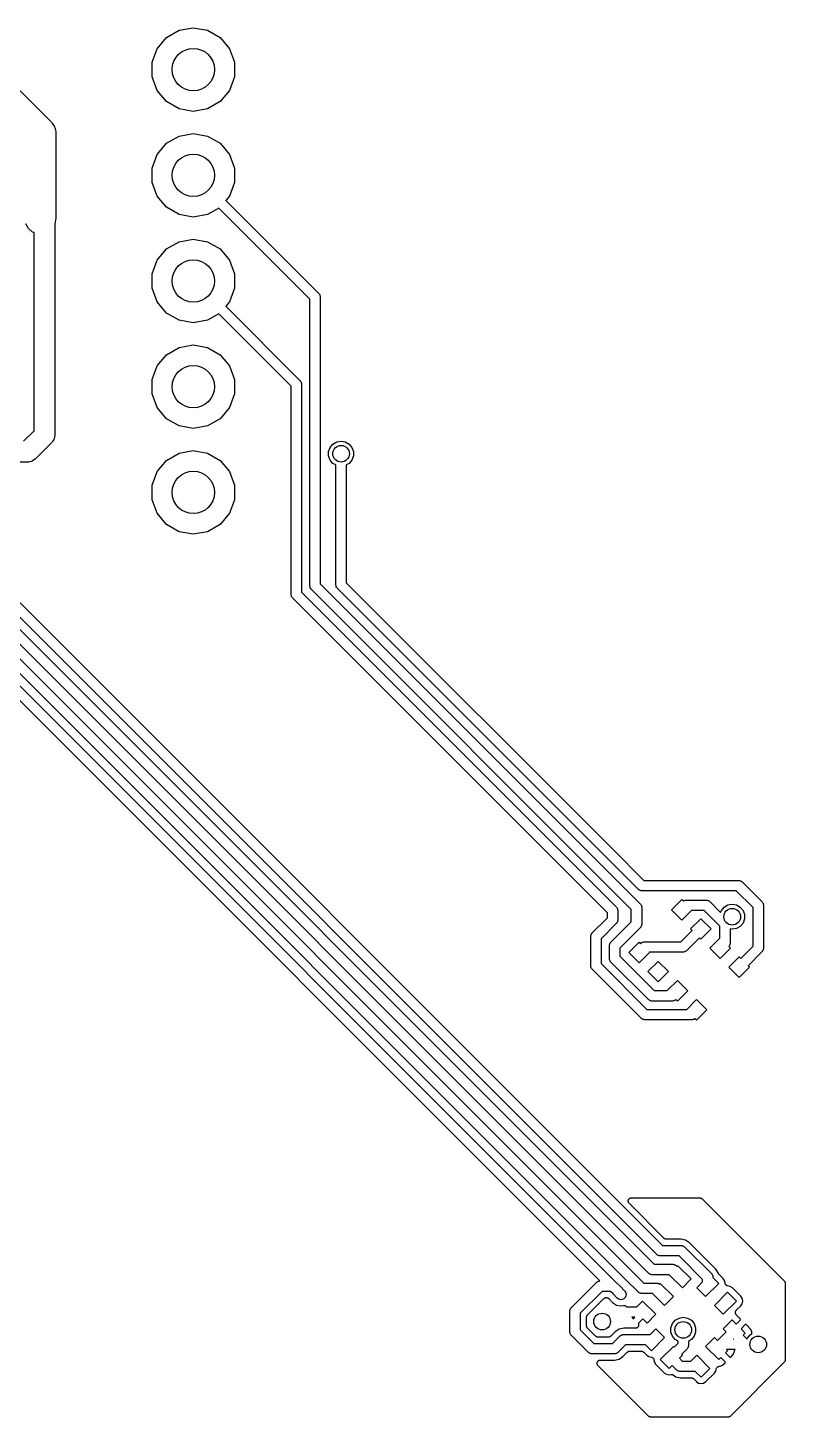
# Model space of a CAD drawing. Extents: x 132.7 to 187.3, y -127.3 to -72.7.
# Drawn here: x 169.1 to 187.3, y -127.3 to -93.92 of the extents above; entities that cross this region are included whole.
import ezdxf

# ---------------------------------------------------------------- set-up
doc = ezdxf.new("R2010")
doc.units = 0
doc.header["$MEASUREMENT"] = 0
doc.layers.add('BLACK', color=7, linetype='CONTINUOUS')

msp = doc.modelspace()

# ---------------------------------------------------------------- linework, layer by layer
at = {"layer": 'Black'}
for p, q in [((172.43, -94.151), (172.732, -93.9767)), ((172.732, -93.9767), (173.075, -93.9162)), ((173.075, -93.9162), (173.418, -93.9767)), ((173.418, -93.9767), (173.72, -94.151)), ((172.086, -94.7457), (172.206, -94.4181)), ((172.206, -94.4181), (172.43, -94.151)), ((173.72, -94.151), (173.944, -94.4181)), ((173.944, -94.4181), (174.064, -94.7457)), ((168.015, -94.5348), (169.665, -96.1848)), ((172.086, -95.0943), (172.086, -94.7457)), ((174.064, -94.7457), (174.064, -95.0943)), ((172.206, -95.4219), (172.086, -95.0943)), ((174.064, -95.0943), (173.944, -95.4219)), ((172.43, -95.689), (172.206, -95.4219)), ((173.944, -95.4219), (173.72, -95.689)), ((172.732, -95.8633), (172.43, -95.689)), ((173.72, -95.689), (173.418, -95.8633)), ((173.075, -95.9238), (172.732, -95.8633)), ((173.418, -95.8633), (173.075, -95.9238)), ((169.665, -96.1848), (169.675, -96.1983)), ((169.675, -96.1983), (169.687, -96.209)), ((169.687, -96.209), (169.712, -96.2514)), ((169.712, -96.2514), (169.74, -96.2915)), ((169.74, -96.2915), (169.744, -96.3075)), ((169.744, -96.3075), (169.752, -96.3217)), ((169.752, -96.3217), (169.761, -96.37)), ((169.761, -96.37), (169.774, -96.4173)), ((169.774, -96.4173), (169.772, -96.4338)), ((169.772, -96.4338), (169.775, -96.45)), ((169.775, -96.45), (169.775, -98.5)), ((172.732, -96.5167), (173.075, -96.4562)), ((173.075, -96.4562), (173.418, -96.5167)), ((172.206, -96.9581), (172.43, -96.691)), ((172.43, -96.691), (172.732, -96.5167)), ((173.418, -96.5167), (173.72, -96.691)), ((173.72, -96.691), (173.944, -96.9581)), ((172.086, -97.2857), (172.206, -96.9581)), ((173.944, -96.9581), (174.064, -97.2857)), ((172.086, -97.6343), (172.086, -97.2857)), ((174.064, -97.2857), (174.064, -97.6343)), ((172.206, -97.9619), (172.086, -97.6343)), ((174.064, -97.6343), (173.944, -97.9619)), ((172.43, -98.229), (172.206, -97.9619)), ((173.944, -97.9619), (173.857, -98.0656)), ((173.857, -98.0656), (176.088, -100.297)), ((172.732, -98.4033), (172.43, -98.229)), ((173.075, -98.4638), (172.732, -98.4033)), ((173.418, -98.4033), (173.075, -98.4638)), ((173.687, -98.2484), (173.418, -98.4033)), ((175.875, -100.437), (173.687, -98.2484)), ((169.113, -98.741), (169.048, -98.6283)), ((169.213, -98.8248), (169.113, -98.741)), ((169.752, -98.6283), (169.75, -98.6324)), ((169.75, -98.6324), (169.75, -103.7)), ((169.775, -98.5), (169.752, -98.6283)), ((169.25, -98.8384), (169.213, -98.8248)), ((169.25, -103.596), (169.25, -98.8384)), ((172.43, -99.231), (172.732, -99.0567)), ((172.732, -99.0567), (173.075, -98.9962)), ((173.075, -98.9962), (173.418, -99.0567)), ((173.418, -99.0567), (173.72, -99.231)), ((172.206, -99.4981), (172.43, -99.231)), ((173.72, -99.231), (173.944, -99.4981)), ((172.086, -99.8257), (172.206, -99.4981)), ((173.944, -99.4981), (174.064, -99.8257)), ((172.086, -100.174), (172.086, -99.8257)), ((174.064, -99.8257), (174.064, -100.174)), ((172.206, -100.502), (172.086, -100.174)), ((174.064, -100.174), (173.944, -100.502)), ((175.875, -104.075), (175.875, -100.437)), ((176.088, -100.297), (176.092, -100.301)), ((176.092, -100.301), (176.096, -100.305)), ((176.096, -100.305), (176.104, -100.319)), ((176.104, -100.319), (176.113, -100.332)), ((176.113, -100.332), (176.115, -100.337)), ((176.115, -100.337), (176.117, -100.342)), ((176.117, -100.342), (176.12, -100.358)), ((176.12, -100.358), (176.125, -100.374)), ((176.125, -100.374), (176.124, -100.38)), ((176.124, -100.38), (176.125, -100.385)), ((176.125, -100.385), (176.125, -104.075)), ((172.43, -100.769), (172.206, -100.502)), ((172.732, -100.943), (172.43, -100.769)), ((173.687, -100.788), (173.418, -100.943)), ((175.425, -102.527), (173.687, -100.788)), ((173.944, -100.502), (173.857, -100.606)), ((173.857, -100.606), (175.638, -102.387)), ((173.075, -101.004), (172.732, -100.943)), ((173.418, -100.943), (173.075, -101.004)), ((172.206, -102.038), (172.43, -101.771)), ((172.43, -101.771), (172.732, -101.597)), ((172.732, -101.597), (173.075, -101.536)), ((173.075, -101.536), (173.418, -101.597)), ((173.418, -101.597), (173.72, -101.771)), ((173.72, -101.771), (173.944, -102.038)), ((172.086, -102.366), (172.206, -102.038)), ((173.944, -102.038), (174.064, -102.366)), ((172.086, -102.714), (172.086, -102.366)), ((174.064, -102.366), (174.064, -102.714)), ((175.638, -102.387), (175.642, -102.391)), ((175.642, -102.391), (175.646, -102.395)), ((175.646, -102.395), (175.654, -102.409)), ((175.654, -102.409), (175.663, -102.422)), ((175.663, -102.422), (175.665, -102.427)), ((175.665, -102.427), (175.667, -102.432)), ((175.667, -102.432), (175.67, -102.448)), ((175.67, -102.448), (175.675, -102.464)), ((175.675, -102.464), (175.674, -102.47)), ((175.674, -102.47), (175.675, -102.475)), ((175.675, -102.475), (175.675, -103.55)), ((172.206, -103.042), (172.086, -102.714)), ((174.064, -102.714), (173.944, -103.042)), ((175.425, -103.55), (175.425, -102.527)), ((172.43, -103.309), (172.206, -103.042)), ((173.944, -103.042), (173.72, -103.309)), ((172.732, -103.483), (172.43, -103.309)), ((173.075, -103.544), (172.732, -103.483)), ((173.418, -103.483), (173.075, -103.544)), ((173.72, -103.309), (173.418, -103.483)), ((168.996, -103.85), (169.25, -103.596)), ((169.727, -103.806), (169.708, -103.832)), ((169.729, -103.795), (169.727, -103.806)), ((169.735, -103.786), (169.729, -103.795)), ((169.741, -103.753), (169.735, -103.786)), ((169.749, -103.722), (169.741, -103.753)), ((169.75, -103.7), (169.748, -103.711)), ((169.748, -103.711), (169.749, -103.722)), ((175.425, -107.525), (175.425, -103.55)), ((175.675, -103.55), (175.675, -107.473)), ((169.677, -103.877), (169.277, -104.277)), ((169.683, -103.868), (169.677, -103.877)), ((169.692, -103.861), (169.683, -103.868)), ((169.708, -103.832), (169.692, -103.861)), ((172.43, -104.311), (172.732, -104.137)), ((172.732, -104.137), (173.075, -104.076)), ((173.075, -104.076), (173.418, -104.137)), ((173.418, -104.137), (173.72, -104.311)), ((175.875, -107.325), (175.875, -104.075)), ((176.125, -104.075), (176.125, -107.273)), ((176.328, -104.098), (176.364, -103.999)), ((176.328, -104.202), (176.328, -104.098)), ((176.364, -103.999), (176.431, -103.919)), ((176.431, -103.919), (176.522, -103.867)), ((176.522, -103.867), (176.625, -103.849)), ((176.625, -103.849), (176.728, -103.867)), ((176.728, -103.867), (176.819, -103.919)), ((176.819, -103.919), (176.886, -103.999)), ((176.886, -103.999), (176.922, -104.098)), ((176.922, -104.098), (176.922, -104.202)), ((169.1, -104.35), (168.4, -104.35)), ((169.111, -104.348), (169.1, -104.35)), ((169.122, -104.349), (169.111, -104.348)), ((169.153, -104.341), (169.122, -104.349)), ((169.186, -104.335), (169.153, -104.341)), ((169.195, -104.329), (169.186, -104.335)), ((169.206, -104.327), (169.195, -104.329)), ((169.232, -104.308), (169.206, -104.327)), ((169.261, -104.292), (169.232, -104.308)), ((169.268, -104.283), (169.261, -104.292)), ((169.277, -104.277), (169.268, -104.283)), ((172.206, -104.578), (172.43, -104.311)), ((173.72, -104.311), (173.944, -104.578)), ((176.364, -104.301), (176.328, -104.202)), ((176.431, -104.381), (176.364, -104.301)), ((176.5, -104.42), (176.431, -104.381)), ((176.5, -107.3), (176.5, -104.42)), ((176.819, -104.381), (176.75, -104.42)), ((176.75, -104.42), (176.75, -107.248)), ((176.886, -104.301), (176.819, -104.381)), ((176.922, -104.202), (176.886, -104.301)), ((172.086, -104.906), (172.206, -104.578)), ((173.944, -104.578), (174.064, -104.906)), ((172.086, -105.254), (172.086, -104.906)), ((174.064, -104.906), (174.064, -105.254)), ((172.206, -105.582), (172.086, -105.254)), ((174.064, -105.254), (173.944, -105.582)), ((172.43, -105.849), (172.206, -105.582)), ((173.944, -105.582), (173.72, -105.849)), ((172.732, -106.023), (172.43, -105.849)), ((173.075, -106.084), (172.732, -106.023)), ((173.418, -106.023), (173.075, -106.084)), ((173.72, -105.849), (173.418, -106.023)), ((184.212, -123.388), (167.212, -106.388)), ((167.388, -106.212), (184.352, -123.175)), ((183.812, -123.638), (166.912, -106.738)), ((167.088, -106.562), (183.988, -123.462)), ((183.462, -123.988), (166.548, -107.075)), ((166.688, -106.862), (183.638, -123.812)), ((166.488, -107.312), (183.238, -124.062)), ((175.675, -107.473), (182.613, -114.412)), ((175.876, -107.33), (175.875, -107.325)), ((175.875, -107.336), (175.876, -107.33)), ((175.88, -107.352), (175.875, -107.336)), ((175.883, -107.368), (175.88, -107.352)), ((175.885, -107.373), (175.883, -107.368)), ((175.887, -107.378), (175.885, -107.373)), ((175.896, -107.391), (175.887, -107.378)), ((175.904, -107.405), (175.896, -107.391)), ((175.908, -107.409), (175.904, -107.405)), ((175.912, -107.413), (175.908, -107.409)), ((183.6, -115.102), (175.912, -107.413)), ((176.125, -107.273), (183.813, -114.962)), ((176.501, -107.305), (176.5, -107.3)), ((176.5, -107.311), (176.501, -107.305)), ((176.505, -107.327), (176.5, -107.311)), ((176.508, -107.343), (176.505, -107.327)), ((176.51, -107.348), (176.508, -107.343)), ((176.512, -107.353), (176.51, -107.348)), ((176.521, -107.366), (176.512, -107.353)), ((176.529, -107.38), (176.521, -107.366)), ((176.533, -107.384), (176.529, -107.38)), ((176.537, -107.388), (176.533, -107.384)), ((182.962, -113.813), (176.537, -107.388)), ((176.75, -107.248), (183.138, -113.637)), ((182.848, -124.025), (166.348, -107.525)), ((175.426, -107.53), (175.425, -107.525)), ((175.425, -107.536), (175.426, -107.53)), ((175.43, -107.552), (175.425, -107.536)), ((175.433, -107.568), (175.43, -107.552)), ((175.435, -107.573), (175.433, -107.568)), ((175.437, -107.578), (175.435, -107.573)), ((175.446, -107.591), (175.437, -107.578)), ((175.454, -107.605), (175.446, -107.591)), ((175.458, -107.609), (175.454, -107.605)), ((175.462, -107.613), (175.458, -107.609)), ((182.437, -114.588), (175.462, -107.613)), ((183.762, -114.613), (182.962, -113.813)), ((183.138, -113.637), (183.902, -114.4)), ((182.613, -114.412), (182.613, -114.412)), ((182.613, -114.412), (182.638, -114.437)), ((182.638, -114.437), (182.638, -114.437)), ((182.638, -114.437), (183.238, -115.037)), ((183.902, -114.4), (186.175, -114.4)), ((186.175, -114.4), (186.18, -114.401)), ((186.18, -114.401), (186.186, -114.4)), ((186.186, -114.4), (186.202, -114.405)), ((186.202, -114.405), (186.218, -114.408)), ((186.218, -114.408), (186.223, -114.41)), ((186.223, -114.41), (186.228, -114.412)), ((186.228, -114.412), (186.241, -114.421)), ((186.241, -114.421), (186.255, -114.429)), ((186.255, -114.429), (186.259, -114.433)), ((186.259, -114.433), (186.263, -114.437)), ((186.263, -114.437), (186.738, -114.912)), ((182.462, -114.613), (182.437, -114.588)), ((182.437, -114.588), (182.437, -114.588)), ((183.025, -115.177), (182.462, -114.613)), ((182.462, -114.613), (182.462, -114.613)), ((183.766, -114.617), (183.762, -114.613)), ((183.77, -114.621), (183.766, -114.617)), ((183.784, -114.629), (183.77, -114.621)), ((183.797, -114.638), (183.784, -114.629)), ((183.802, -114.64), (183.797, -114.638)), ((183.807, -114.642), (183.802, -114.64)), ((183.823, -114.645), (183.807, -114.642)), ((183.839, -114.65), (183.823, -114.645)), ((183.845, -114.649), (183.839, -114.65)), ((183.85, -114.65), (183.845, -114.649)), ((186.123, -114.65), (183.85, -114.65)), ((186.525, -115.052), (186.123, -114.65)), ((183.238, -115.037), (183.242, -115.041)), ((183.242, -115.041), (183.246, -115.045)), ((183.246, -115.045), (183.254, -115.059)), ((183.254, -115.059), (183.263, -115.072)), ((183.263, -115.072), (183.265, -115.077)), ((183.265, -115.077), (183.267, -115.082)), ((183.267, -115.082), (183.27, -115.098)), ((183.27, -115.098), (183.275, -115.114)), ((183.275, -115.114), (183.274, -115.12)), ((183.274, -115.12), (183.275, -115.125)), ((183.275, -115.125), (183.275, -115.35)), ((183.6, -115.398), (183.6, -115.102)), ((183.813, -114.962), (183.817, -114.966)), ((183.817, -114.966), (183.821, -114.97)), ((183.821, -114.97), (183.829, -114.984)), ((183.829, -114.984), (183.838, -114.997)), ((183.838, -114.997), (183.84, -115.002)), ((183.84, -115.002), (183.842, -115.007)), ((183.842, -115.007), (183.845, -115.023)), ((183.845, -115.023), (183.85, -115.039)), ((183.85, -115.039), (183.849, -115.045)), ((183.849, -115.045), (183.85, -115.05)), ((183.85, -115.05), (183.85, -115.45)), ((184.567, -115.109), (184.814, -114.861)), ((184.814, -115.356), (184.567, -115.109)), ((184.814, -114.861), (184.852, -114.899)), ((185.046, -115.125), (184.814, -115.356)), ((184.852, -114.899), (184.857, -114.896)), ((184.857, -114.896), (184.871, -114.887)), ((184.871, -114.887), (184.876, -114.885)), ((184.876, -114.885), (184.881, -114.883)), ((184.881, -114.883), (184.897, -114.88)), ((184.897, -114.88), (184.913, -114.875)), ((184.913, -114.875), (184.918, -114.876)), ((184.918, -114.876), (184.923, -114.875)), ((184.923, -114.875), (185.4, -114.875)), ((185.348, -115.125), (185.046, -115.125)), ((185.725, -115.502), (185.348, -115.125)), ((185.4, -114.875), (185.405, -114.876)), ((185.405, -114.876), (185.411, -114.875)), ((185.411, -114.875), (185.427, -114.88)), ((185.427, -114.88), (185.443, -114.883)), ((185.443, -114.883), (185.448, -114.885)), ((185.448, -114.885), (185.453, -114.887)), ((185.453, -114.887), (185.466, -114.896)), ((185.466, -114.896), (185.48, -114.904)), ((185.48, -114.904), (185.484, -114.908)), ((185.484, -114.908), (185.488, -114.912)), ((185.488, -114.912), (185.747, -115.171)), ((185.747, -115.171), (185.764, -115.124)), ((185.764, -115.124), (185.831, -115.044)), ((185.831, -115.044), (185.922, -114.992)), ((185.922, -114.992), (186.025, -114.974)), ((186.025, -114.974), (186.128, -114.992)), ((186.128, -114.992), (186.219, -115.044)), ((186.219, -115.044), (186.286, -115.124)), ((186.286, -115.124), (186.322, -115.223)), ((186.525, -115.979), (186.525, -115.052)), ((186.738, -114.912), (186.742, -114.916)), ((186.742, -114.916), (186.746, -114.92)), ((186.746, -114.92), (186.754, -114.934)), ((186.754, -114.934), (186.763, -114.947)), ((186.763, -114.947), (186.765, -114.952)), ((186.765, -114.952), (186.767, -114.957)), ((186.767, -114.957), (186.77, -114.973)), ((186.77, -114.973), (186.775, -114.989)), ((186.775, -114.989), (186.774, -114.995)), ((186.774, -114.995), (186.775, -115)), ((186.775, -115), (186.775, -116.031)), ((182.662, -115.662), (183.025, -115.298)), ((183.238, -115.438), (182.875, -115.802)), ((183.025, -115.298), (183.025, -115.177)), ((183.112, -115.887), (183.6, -115.398)), ((183.242, -115.434), (183.238, -115.438)), ((183.246, -115.43), (183.242, -115.434)), ((183.254, -115.416), (183.246, -115.43)), ((183.263, -115.403), (183.254, -115.416)), ((183.265, -115.398), (183.263, -115.403)), ((183.267, -115.393), (183.265, -115.398)), ((183.27, -115.377), (183.267, -115.393)), ((183.275, -115.361), (183.27, -115.377)), ((183.275, -115.35), (183.274, -115.355)), ((183.274, -115.355), (183.275, -115.361)), ((183.838, -115.503), (183.829, -115.516)), ((183.84, -115.498), (183.838, -115.503)), ((183.842, -115.493), (183.84, -115.498)), ((183.845, -115.477), (183.842, -115.493)), ((183.85, -115.461), (183.845, -115.477)), ((183.85, -115.45), (183.849, -115.455)), ((183.849, -115.455), (183.85, -115.461)), ((185.027, -115.569), (185.274, -115.321)), ((185.274, -115.321), (185.522, -115.569)), ((185.725, -115.789), (185.725, -115.502)), ((186.286, -115.426), (186.219, -115.506)), ((186.322, -115.327), (186.286, -115.426)), ((186.322, -115.223), (186.322, -115.327)), ((182.625, -115.739), (182.63, -115.723)), ((182.626, -115.745), (182.625, -115.739)), ((182.625, -115.75), (182.626, -115.745)), ((182.625, -116.45), (182.625, -115.75)), ((182.63, -115.723), (182.633, -115.707)), ((182.633, -115.707), (182.635, -115.702)), ((182.635, -115.702), (182.637, -115.697)), ((182.637, -115.697), (182.646, -115.684)), ((182.646, -115.684), (182.654, -115.67)), ((182.654, -115.67), (182.658, -115.666)), ((182.658, -115.666), (182.662, -115.662)), ((182.875, -115.802), (182.875, -116.398)), ((183.813, -115.538), (183.325, -116.027)), ((183.817, -115.534), (183.813, -115.538)), ((183.821, -115.53), (183.817, -115.534)), ((183.829, -115.516), (183.821, -115.53)), ((184.791, -115.875), (185.062, -115.604)), ((185.239, -115.781), (184.931, -116.088)), ((185.062, -115.604), (185.027, -115.569)), ((185.274, -115.816), (185.239, -115.781)), ((185.522, -115.569), (185.274, -115.816)), ((185.486, -116.028), (185.725, -115.789)), ((186.025, -115.576), (185.975, -115.567)), ((185.975, -115.567), (185.975, -115.912)), ((186.128, -115.558), (186.025, -115.576)), ((186.219, -115.506), (186.128, -115.558)), ((183.075, -115.964), (183.08, -115.948)), ((183.076, -115.97), (183.075, -115.964)), ((183.075, -115.975), (183.076, -115.97)), ((183.075, -116.275), (183.075, -115.975)), ((183.08, -115.948), (183.083, -115.932)), ((183.083, -115.932), (183.085, -115.927)), ((183.085, -115.927), (183.087, -115.922)), ((183.087, -115.922), (183.096, -115.909)), ((183.096, -115.909), (183.104, -115.895)), ((183.104, -115.895), (183.108, -115.891)), ((183.108, -115.891), (183.112, -115.887)), ((183.325, -116.027), (183.325, -116.223)), ((183.542, -116.134), (183.789, -115.887)), ((183.789, -116.382), (183.542, -116.134)), ((183.789, -115.887), (183.825, -115.922)), ((184.037, -116.134), (183.789, -116.382)), ((183.825, -115.922), (183.835, -115.912)), ((183.835, -115.912), (183.84, -115.908)), ((183.84, -115.908), (183.843, -115.904)), ((183.843, -115.904), (183.857, -115.896)), ((183.857, -115.896), (183.871, -115.887)), ((183.871, -115.887), (183.876, -115.885)), ((183.876, -115.885), (183.881, -115.883)), ((183.881, -115.883), (183.897, -115.88)), ((183.897, -115.88), (183.913, -115.875)), ((183.913, -115.875), (183.918, -115.876)), ((183.918, -115.876), (183.923, -115.875)), ((183.923, -115.875), (184.791, -115.875)), ((184.843, -116.125), (184.027, -116.125)), ((184.027, -116.125), (184.037, -116.134)), ((184.848, -116.124), (184.843, -116.125)), ((184.854, -116.125), (184.848, -116.124)), ((184.869, -116.12), (184.854, -116.125)), ((184.885, -116.117), (184.869, -116.12)), ((184.89, -116.115), (184.885, -116.117)), ((184.896, -116.113), (184.89, -116.115)), ((184.909, -116.104), (184.896, -116.113)), ((184.923, -116.096), (184.909, -116.104)), ((184.927, -116.092), (184.923, -116.096)), ((184.931, -116.088), (184.927, -116.092)), ((185.734, -116.276), (185.486, -116.028)), ((185.981, -116.028), (185.734, -116.276)), ((185.954, -115.978), (185.946, -115.992)), ((185.946, -115.992), (185.946, -115.992)), ((185.946, -115.992), (185.981, -116.028)), ((185.963, -115.965), (185.954, -115.978)), ((185.965, -115.959), (185.963, -115.965)), ((185.967, -115.955), (185.965, -115.959)), ((185.97, -115.939), (185.967, -115.955)), ((185.975, -115.923), (185.97, -115.939)), ((185.975, -115.912), (185.974, -115.917)), ((185.974, -115.917), (185.975, -115.923)), ((186.229, -116.276), (186.525, -115.979)), ((186.738, -116.12), (186.405, -116.452)), ((186.742, -116.115), (186.738, -116.12)), ((186.746, -116.112), (186.742, -116.115)), ((186.754, -116.097), (186.746, -116.112)), ((186.763, -116.084), (186.754, -116.097)), ((186.765, -116.079), (186.763, -116.084)), ((186.767, -116.074), (186.765, -116.079)), ((186.77, -116.058), (186.767, -116.074)), ((186.775, -116.042), (186.77, -116.058)), ((186.775, -116.031), (186.774, -116.037)), ((186.774, -116.037), (186.775, -116.042)), ((182.626, -116.455), (182.625, -116.45)), ((182.625, -116.461), (182.626, -116.455)), ((182.63, -116.477), (182.625, -116.461)), ((182.633, -116.493), (182.63, -116.477)), ((182.635, -116.498), (182.633, -116.493)), ((182.637, -116.503), (182.635, -116.498)), ((182.646, -116.516), (182.637, -116.503)), ((182.875, -116.398), (183.977, -117.5)), ((183.076, -116.28), (183.075, -116.275)), ((183.075, -116.286), (183.076, -116.28)), ((183.08, -116.302), (183.075, -116.286)), ((183.083, -116.318), (183.08, -116.302)), ((183.085, -116.323), (183.083, -116.318)), ((183.087, -116.328), (183.085, -116.323)), ((183.096, -116.341), (183.087, -116.328)), ((183.104, -116.355), (183.096, -116.341)), ((183.108, -116.359), (183.104, -116.355)), ((183.112, -116.363), (183.108, -116.359)), ((184.012, -117.263), (183.112, -116.363)), ((183.325, -116.223), (184.152, -117.05)), ((184.001, -116.594), (184.249, -116.346)), ((184.249, -116.346), (184.496, -116.594)), ((185.946, -116.488), (186.193, -116.24)), ((186.193, -116.735), (185.946, -116.488)), ((186.193, -116.24), (186.229, -116.276)), ((186.441, -116.488), (186.193, -116.735)), ((186.405, -116.452), (186.441, -116.488)), ((182.654, -116.53), (182.646, -116.516)), ((182.658, -116.534), (182.654, -116.53)), ((182.662, -116.538), (182.658, -116.534)), ((183.837, -117.713), (182.662, -116.538)), ((184.249, -116.841), (184.001, -116.594)), ((184.496, -116.594), (184.249, -116.841)), ((184.464, -117.05), (184.708, -116.806)), ((184.708, -116.806), (184.956, -117.053)), ((184.152, -117.05), (184.464, -117.05)), ((184.956, -117.053), (184.708, -117.301)), ((183.977, -117.5), (184.934, -117.5)), ((184.016, -117.267), (184.012, -117.263)), ((184.02, -117.271), (184.016, -117.267)), ((184.034, -117.279), (184.02, -117.271)), ((184.047, -117.288), (184.034, -117.279)), ((184.052, -117.29), (184.047, -117.288)), ((184.057, -117.292), (184.052, -117.29)), ((184.073, -117.295), (184.057, -117.292)), ((184.089, -117.3), (184.073, -117.295)), ((184.095, -117.299), (184.089, -117.3)), ((184.1, -117.3), (184.095, -117.299)), ((184.587, -117.3), (184.1, -117.3)), ((184.592, -117.299), (184.587, -117.3)), ((184.598, -117.3), (184.592, -117.299)), ((184.614, -117.295), (184.598, -117.3)), ((184.63, -117.292), (184.614, -117.295)), ((184.634, -117.29), (184.63, -117.292)), ((184.64, -117.288), (184.634, -117.29)), ((184.653, -117.279), (184.64, -117.288)), ((184.667, -117.271), (184.653, -117.279)), ((184.671, -117.267), (184.667, -117.271)), ((184.673, -117.265), (184.671, -117.267)), ((184.708, -117.301), (184.673, -117.265)), ((184.934, -117.5), (185.168, -117.266)), ((185.168, -117.266), (185.416, -117.513)), ((183.841, -117.717), (183.837, -117.713)), ((183.845, -117.721), (183.841, -117.717)), ((183.859, -117.729), (183.845, -117.721)), ((183.872, -117.738), (183.859, -117.729)), ((183.877, -117.74), (183.872, -117.738)), ((183.882, -117.742), (183.877, -117.74)), ((183.898, -117.745), (183.882, -117.742)), ((183.914, -117.75), (183.898, -117.745)), ((183.92, -117.749), (183.914, -117.75)), ((183.925, -117.75), (183.92, -117.749)), ((185.056, -117.75), (183.925, -117.75)), ((185.062, -117.749), (185.056, -117.75)), ((185.067, -117.75), (185.062, -117.749)), ((185.083, -117.745), (185.067, -117.75)), ((185.099, -117.742), (185.083, -117.745)), ((185.104, -117.74), (185.099, -117.742)), ((185.109, -117.738), (185.104, -117.74)), ((185.122, -117.729), (185.109, -117.738)), ((185.131, -117.724), (185.122, -117.729)), ((185.168, -117.761), (185.131, -117.724)), ((185.416, -117.513), (185.168, -117.761)), ((183.526, -122.092), (183.528, -122.089)), ((183.526, -122.102), (183.526, -122.092)), ((183.526, -122.112), (183.526, -122.102)), ((183.526, -122.115), (183.526, -122.112)), ((183.526, -122.118), (183.526, -122.115)), ((183.53, -122.128), (183.526, -122.118)), ((183.528, -122.086), (183.532, -122.077)), ((183.528, -122.089), (183.528, -122.086)), ((183.532, -122.137), (183.53, -122.128)), ((183.532, -122.077), (183.535, -122.068)), ((183.534, -122.14), (183.532, -122.137)), ((183.535, -122.143), (183.534, -122.14)), ((183.535, -122.068), (183.537, -122.065)), ((183.542, -122.15), (183.535, -122.143)), ((183.537, -122.065), (183.539, -122.062)), ((183.539, -122.062), (183.546, -122.055)), ((183.547, -122.158), (183.542, -122.15)), ((183.546, -122.055), (183.552, -122.048)), ((184.392, -123.003), (183.547, -122.158)), ((183.552, -122.048), (183.555, -122.046)), ((183.555, -122.046), (183.557, -122.044)), ((183.557, -122.044), (183.566, -122.04)), ((183.566, -122.04), (183.575, -122.035)), ((183.575, -122.035), (183.578, -122.034)), ((183.578, -122.034), (183.581, -122.033)), ((183.581, -122.033), (183.591, -122.032)), ((183.591, -122.032), (183.6, -122.03)), ((183.6, -122.03), (185.251, -122.03)), ((185.251, -122.03), (185.254, -122.031)), ((185.254, -122.031), (185.257, -122.031)), ((185.257, -122.031), (185.267, -122.033)), ((185.267, -122.033), (185.277, -122.035)), ((185.277, -122.035), (185.279, -122.037)), ((185.279, -122.037), (185.283, -122.037)), ((185.283, -122.037), (185.291, -122.043)), ((185.291, -122.043), (185.299, -122.048)), ((185.299, -122.048), (185.301, -122.051)), ((185.301, -122.051), (185.304, -122.052)), ((185.304, -122.052), (187.277, -124.025)), ((184.352, -123.175), (184.8, -123.175)), ((184.395, -123.005), (184.392, -123.003)), ((184.397, -123.007), (184.395, -123.005)), ((184.405, -123.012), (184.397, -123.007)), ((184.413, -123.018), (184.405, -123.012)), ((184.416, -123.019), (184.413, -123.018)), ((184.419, -123.02), (184.416, -123.019)), ((184.429, -123.022), (184.419, -123.02)), ((184.438, -123.025), (184.429, -123.022)), ((184.442, -123.024), (184.438, -123.025)), ((184.445, -123.025), (184.442, -123.024)), ((184.793, -123.025), (184.445, -123.025)), ((184.905, -123.047), (184.793, -123.025)), ((184.8, -123.175), (184.805, -123.176)), ((184.805, -123.176), (184.811, -123.175)), ((184.811, -123.175), (184.827, -123.18)), ((184.827, -123.18), (184.843, -123.183)), ((185, -123.111), (184.905, -123.047)), ((185.628, -123.739), (185, -123.111)), ((183.988, -123.462), (184.152, -123.625)), ((184.216, -123.392), (184.212, -123.388)), ((184.22, -123.396), (184.216, -123.392)), ((184.234, -123.404), (184.22, -123.396)), ((184.247, -123.413), (184.234, -123.404)), ((184.252, -123.415), (184.247, -123.413)), ((184.257, -123.417), (184.252, -123.415)), ((184.273, -123.42), (184.257, -123.417)), ((184.289, -123.425), (184.273, -123.42)), ((184.295, -123.424), (184.289, -123.425)), ((184.3, -123.425), (184.295, -123.424)), ((184.748, -123.425), (184.3, -123.425)), ((185.313, -123.99), (184.748, -123.425)), ((184.843, -123.183), (184.848, -123.185)), ((184.848, -123.185), (184.853, -123.187)), ((184.853, -123.187), (184.866, -123.196)), ((184.866, -123.196), (184.88, -123.204)), ((184.88, -123.204), (184.884, -123.208)), ((184.884, -123.208), (184.888, -123.212)), ((184.888, -123.212), (185.527, -123.85)), ((183.638, -123.812), (183.902, -124.075)), ((184.012, -123.838), (183.812, -123.638)), ((184.016, -123.842), (184.012, -123.838)), ((184.02, -123.846), (184.016, -123.842)), ((184.034, -123.854), (184.02, -123.846)), ((184.152, -123.625), (184.599, -123.625)), ((184.599, -123.625), (184.604, -123.626)), ((184.604, -123.626), (184.609, -123.625)), ((184.609, -123.625), (184.625, -123.63)), ((184.625, -123.63), (184.641, -123.633)), ((184.641, -123.633), (184.646, -123.635)), ((184.646, -123.635), (184.651, -123.637)), ((184.651, -123.637), (184.665, -123.646)), ((184.665, -123.646), (184.679, -123.654)), ((184.679, -123.654), (184.682, -123.658)), ((184.682, -123.658), (184.687, -123.662)), ((184.687, -123.662), (184.703, -123.678)), ((184.703, -123.678), (184.721, -123.66)), ((184.721, -123.66), (185.039, -123.978)), ((185.527, -123.85), (185.53, -123.855)), ((185.691, -123.834), (185.628, -123.739)), ((185.692, -123.836), (185.691, -123.834)), ((185.695, -123.844), (185.692, -123.836)), ((185.697, -123.853), (185.695, -123.844)), ((182.162, -124.662), (182.762, -124.062)), ((182.762, -124.062), (182.766, -124.058)), ((182.766, -124.058), (182.77, -124.054)), ((182.77, -124.054), (182.784, -124.046)), ((182.784, -124.046), (182.797, -124.037)), ((182.797, -124.037), (182.802, -124.035)), ((182.802, -124.035), (182.807, -124.033)), ((182.807, -124.033), (182.823, -124.03)), ((182.823, -124.03), (182.839, -124.025)), ((182.839, -124.025), (182.845, -124.026)), ((182.845, -124.026), (182.848, -124.025)), ((183.238, -124.062), (183.338, -124.162)), ((183.338, -124.162), (183.338, -124.162)), ((183.338, -124.162), (183.438, -124.262)), ((183.762, -124.288), (183.462, -123.988)), ((183.902, -124.075), (184.2, -124.075)), ((184.047, -123.863), (184.034, -123.854)), ((184.052, -123.865), (184.047, -123.863)), ((184.057, -123.867), (184.052, -123.865)), ((184.073, -123.87), (184.057, -123.867)), ((184.089, -123.875), (184.073, -123.87)), ((184.095, -123.874), (184.089, -123.875)), ((184.1, -123.875), (184.095, -123.874)), ((184.511, -123.875), (184.1, -123.875)), ((184.2, -124.075), (184.205, -124.076)), ((184.205, -124.076), (184.211, -124.075)), ((184.211, -124.075), (184.227, -124.08)), ((184.227, -124.08), (184.243, -124.083)), ((184.243, -124.083), (184.248, -124.085)), ((184.248, -124.085), (184.253, -124.087)), ((184.253, -124.087), (184.266, -124.096)), ((184.266, -124.096), (184.278, -124.103)), ((184.278, -124.103), (184.296, -124.084)), ((184.296, -124.084), (184.615, -124.402)), ((184.827, -124.19), (184.511, -123.875)), ((185.039, -123.978), (184.827, -124.19)), ((185.173, -124.19), (185.313, -124.05)), ((185.313, -124.05), (185.313, -123.99)), ((185.704, -124.084), (185.385, -124.402)), ((185.53, -123.855), (185.534, -123.858)), ((185.534, -123.858), (185.542, -123.872)), ((185.542, -123.872), (185.552, -123.886)), ((185.552, -123.886), (185.553, -123.891)), ((185.553, -123.891), (185.556, -123.896)), ((185.556, -123.896), (185.559, -123.912)), ((185.559, -123.912), (185.563, -123.928)), ((185.563, -123.928), (185.562, -123.933)), ((185.562, -123.933), (185.563, -123.938)), ((185.563, -123.938), (185.563, -123.944)), ((185.563, -123.944), (185.704, -124.084)), ((185.7, -123.857), (185.697, -123.853)), ((185.701, -123.86), (185.7, -123.857)), ((185.707, -123.867), (185.701, -123.86)), ((185.712, -123.874), (185.707, -123.867)), ((185.807, -123.97), (185.712, -123.874)), ((185.845, -124.027), (185.807, -123.97)), ((185.856, -124.083), (185.845, -124.027)), ((185.857, -124.088), (185.856, -124.083)), ((185.858, -124.092), (185.857, -124.088)), ((185.862, -124.1), (185.858, -124.092)), ((185.865, -124.108), (185.862, -124.1)), ((185.868, -124.111), (185.865, -124.108)), ((185.87, -124.115), (185.868, -124.111)), ((185.877, -124.121), (185.87, -124.115)), ((185.882, -124.127), (185.877, -124.121)), ((185.886, -124.13), (185.882, -124.127)), ((185.89, -124.133), (185.886, -124.13)), ((185.897, -124.136), (185.89, -124.133)), ((185.905, -124.14), (185.897, -124.136)), ((185.909, -124.141), (185.905, -124.14)), ((185.914, -124.143), (185.909, -124.141)), ((185.978, -124.157), (185.914, -124.143)), ((186.03, -124.192), (185.978, -124.157)), ((187.277, -124.025), (187.279, -124.028)), ((187.279, -124.028), (187.281, -124.03)), ((187.281, -124.03), (187.286, -124.039)), ((187.286, -124.039), (187.292, -124.047)), ((187.292, -124.047), (187.293, -124.05)), ((187.293, -124.05), (187.294, -124.053)), ((187.294, -124.053), (187.296, -124.062)), ((187.296, -124.062), (187.298, -124.072)), ((187.298, -124.072), (187.298, -124.075)), ((187.298, -124.075), (187.299, -124.078)), ((187.299, -124.078), (187.299, -125.921)), ((182.902, -124.275), (182.375, -124.802)), ((182.547, -124.842), (182.942, -124.447)), ((183.098, -124.275), (182.902, -124.275)), ((182.942, -124.447), (182.945, -124.445)), ((182.945, -124.445), (182.947, -124.443)), ((182.947, -124.443), (182.955, -124.438)), ((182.955, -124.438), (182.963, -124.432)), ((182.963, -124.432), (182.966, -124.431)), ((182.966, -124.431), (182.969, -124.43)), ((182.969, -124.43), (182.979, -124.428)), ((182.979, -124.428), (182.988, -124.425)), ((182.988, -124.425), (182.992, -124.426)), ((182.992, -124.426), (182.995, -124.425)), ((182.995, -124.425), (183.005, -124.425)), ((183.005, -124.425), (183.008, -124.426)), ((183.008, -124.426), (183.012, -124.425)), ((183.012, -124.425), (183.021, -124.428)), ((183.021, -124.428), (183.031, -124.43)), ((183.031, -124.43), (183.034, -124.431)), ((183.034, -124.431), (183.037, -124.432)), ((183.037, -124.432), (183.045, -124.438)), ((183.045, -124.438), (183.053, -124.443)), ((183.053, -124.443), (183.055, -124.445)), ((183.055, -124.445), (183.058, -124.447)), ((183.058, -124.447), (183.15, -124.539)), ((183.162, -124.338), (183.098, -124.275)), ((183.262, -124.438), (183.162, -124.338)), ((183.162, -124.338), (183.162, -124.338)), ((183.297, -124.463), (183.262, -124.438)), ((183.339, -124.475), (183.297, -124.463)), ((183.382, -124.471), (183.339, -124.475)), ((183.422, -124.452), (183.382, -124.471)), ((183.452, -124.422), (183.422, -124.452)), ((183.438, -124.262), (183.463, -124.297)), ((183.471, -124.382), (183.452, -124.422)), ((183.463, -124.297), (183.475, -124.339)), ((183.475, -124.339), (183.471, -124.382)), ((183.732, -124.649), (183.872, -124.509)), ((183.766, -124.292), (183.762, -124.288)), ((183.77, -124.296), (183.766, -124.292)), ((183.784, -124.304), (183.77, -124.296)), ((183.797, -124.313), (183.784, -124.304)), ((183.802, -124.315), (183.797, -124.313)), ((183.807, -124.317), (183.802, -124.315)), ((183.823, -124.32), (183.807, -124.317)), ((183.839, -124.325), (183.823, -124.32)), ((183.845, -124.324), (183.839, -124.325)), ((183.85, -124.325), (183.845, -124.324)), ((184.113, -124.325), (183.85, -124.325)), ((183.872, -124.509), (184.19, -124.827)), ((184.402, -124.615), (184.113, -124.325)), ((184.615, -124.402), (184.402, -124.615)), ((185.385, -124.402), (185.173, -124.19)), ((185.598, -124.615), (185.916, -124.296)), ((186.128, -124.509), (185.81, -124.827)), ((185.916, -124.296), (186.128, -124.509)), ((186.232, -124.394), (186.03, -124.192)), ((186.269, -124.451), (186.232, -124.394)), ((186.268, -124.571), (186.281, -124.511)), ((186.281, -124.511), (186.269, -124.451)), ((182.125, -124.739), (182.13, -124.723)), ((182.126, -124.745), (182.125, -124.739)), ((182.125, -124.75), (182.126, -124.745)), ((182.125, -125.25), (182.125, -124.75)), ((182.13, -124.723), (182.133, -124.707)), ((182.133, -124.707), (182.135, -124.702)), ((182.135, -124.702), (182.137, -124.697)), ((182.137, -124.697), (182.146, -124.684)), ((182.146, -124.684), (182.154, -124.67)), ((182.154, -124.67), (182.158, -124.666)), ((182.158, -124.666), (182.162, -124.662)), ((182.375, -124.802), (182.375, -125.198)), ((182.538, -124.855), (182.543, -124.847)), ((182.543, -124.847), (182.545, -124.845)), ((182.545, -124.845), (182.547, -124.842)), ((183.15, -124.539), (183.245, -124.603)), ((183.245, -124.603), (183.35, -124.624)), ((183.35, -124.624), (183.41, -124.612)), ((183.41, -124.612), (183.411, -124.611)), ((183.411, -124.611), (183.412, -124.611)), ((183.412, -124.611), (183.424, -124.611)), ((183.424, -124.611), (183.436, -124.611)), ((183.436, -124.611), (183.437, -124.611)), ((183.437, -124.611), (183.438, -124.611)), ((183.438, -124.611), (183.45, -124.615)), ((183.45, -124.615), (183.461, -124.619)), ((183.461, -124.619), (183.462, -124.62)), ((183.462, -124.62), (183.463, -124.62)), ((183.463, -124.62), (183.472, -124.628)), ((183.472, -124.628), (183.481, -124.636)), ((183.481, -124.636), (183.482, -124.636)), ((183.482, -124.636), (183.482, -124.637)), ((183.482, -124.637), (183.489, -124.647)), ((183.489, -124.647), (183.489, -124.649)), ((183.489, -124.649), (183.732, -124.649)), ((184.19, -124.827), (183.978, -125.039)), ((185.81, -124.827), (185.598, -124.615)), ((186.102, -124.777), (186.104, -124.771)), ((186.103, -124.784), (186.102, -124.777)), ((186.102, -124.79), (186.103, -124.784)), ((186.104, -124.797), (186.102, -124.79)), ((186.104, -124.765), (186.107, -124.759)), ((186.104, -124.771), (186.104, -124.765)), ((186.104, -124.803), (186.104, -124.797)), ((186.107, -124.809), (186.104, -124.803)), ((186.107, -124.759), (186.109, -124.752)), ((186.109, -124.816), (186.107, -124.809)), ((186.109, -124.752), (186.113, -124.747)), ((186.113, -124.821), (186.109, -124.816)), ((186.113, -124.747), (186.115, -124.741)), ((186.115, -124.827), (186.113, -124.821)), ((186.115, -124.741), (186.12, -124.736)), ((186.12, -124.832), (186.115, -124.827)), ((186.12, -124.736), (186.124, -124.731)), ((186.124, -124.837), (186.12, -124.832)), ((186.124, -124.731), (186.232, -124.623)), ((186.227, -124.94), (186.124, -124.837)), ((186.232, -124.623), (186.268, -124.571)), ((182.525, -124.888), (182.528, -124.879)), ((182.526, -124.892), (182.525, -124.888)), ((182.525, -124.895), (182.526, -124.892)), ((182.525, -125.105), (182.525, -124.895)), ((182.526, -125.108), (182.525, -125.105)), ((182.525, -125.112), (182.526, -125.108)), ((182.528, -125.121), (182.525, -125.112)), ((182.528, -124.879), (182.53, -124.869)), ((182.53, -125.131), (182.528, -125.121)), ((182.53, -124.869), (182.531, -124.866)), ((182.531, -125.134), (182.53, -125.131)), ((182.531, -124.866), (182.532, -124.863)), ((182.532, -125.137), (182.531, -125.134)), ((182.532, -124.863), (182.538, -124.855)), ((182.538, -125.145), (182.532, -125.137)), ((182.543, -125.153), (182.538, -125.145)), ((182.545, -125.155), (182.543, -125.153)), ((182.547, -125.158), (182.545, -125.155)), ((182.742, -125.353), (182.547, -125.158)), ((183.315, -125.184), (183.307, -125.186)), ((183.419, -125.163), (183.315, -125.184)), ((183.315, -125.184), (183.315, -125.184)), ((183.698, -125.163), (183.419, -125.163)), ((183.612, -124.899), (183.639, -124.926)), ((183.687, -124.899), (183.612, -124.899)), ((183.639, -124.926), (183.66, -124.926)), ((183.66, -124.926), (183.687, -124.899)), ((183.704, -125.162), (183.698, -125.163)), ((183.711, -125.162), (183.704, -125.162)), ((183.717, -125.16), (183.711, -125.162)), ((183.724, -125.159), (183.717, -125.16)), ((183.729, -125.156), (183.724, -125.159)), ((183.736, -125.153), (183.729, -125.156)), ((183.741, -125.149), (183.736, -125.153)), ((183.746, -125.146), (183.741, -125.149)), ((183.75, -125.141), (183.746, -125.146)), ((183.755, -125.137), (183.75, -125.141)), ((183.759, -125.131), (183.755, -125.137)), ((183.763, -125.126), (183.759, -125.131)), ((183.765, -125.12), (183.763, -125.126)), ((183.769, -125.114), (183.765, -125.12)), ((183.77, -125.108), (183.769, -125.114)), ((183.772, -125.101), (183.77, -125.108)), ((183.773, -125.088), (183.772, -125.095)), ((183.772, -125.095), (183.772, -125.101)), ((183.876, -124.936), (183.773, -125.039)), ((183.773, -125.039), (183.773, -125.088)), ((183.978, -125.039), (183.876, -124.936)), ((184.05, -125.313), (184.19, -125.173)), ((184.19, -125.173), (184.402, -125.385)), ((184.553, -125.148), (184.589, -125.049)), ((184.553, -125.252), (184.553, -125.148)), ((184.589, -125.049), (184.656, -124.969)), ((184.656, -124.969), (184.747, -124.917)), ((184.747, -124.917), (184.85, -124.899)), ((184.85, -124.899), (184.953, -124.917)), ((184.953, -124.917), (185.044, -124.969)), ((185.044, -124.969), (185.111, -125.049)), ((185.111, -125.049), (185.147, -125.148)), ((185.147, -125.148), (185.147, -125.252)), ((185.81, -125.173), (186.022, -124.961)), ((185.88, -125.244), (185.81, -125.173)), ((186.022, -124.961), (186.124, -125.064)), ((186.124, -125.064), (186.227, -124.961)), ((186.227, -124.961), (186.227, -124.94)), ((186.34, -125.074), (186.237, -125.177)), ((186.237, -125.177), (186.34, -125.279)), ((186.361, -125.074), (186.34, -125.074)), ((186.476, -125.189), (186.361, -125.074)), ((182.126, -125.255), (182.125, -125.25)), ((182.125, -125.261), (182.126, -125.255)), ((182.13, -125.277), (182.125, -125.261)), ((182.133, -125.293), (182.13, -125.277)), ((182.135, -125.298), (182.133, -125.293)), ((182.137, -125.303), (182.135, -125.298)), ((182.146, -125.316), (182.137, -125.303)), ((182.154, -125.33), (182.146, -125.316)), ((182.158, -125.334), (182.154, -125.33)), ((182.162, -125.338), (182.158, -125.334)), ((182.562, -125.738), (182.162, -125.338)), ((182.375, -125.198), (182.702, -125.525)), ((182.745, -125.355), (182.742, -125.353)), ((182.747, -125.357), (182.745, -125.355)), ((182.755, -125.362), (182.747, -125.357)), ((182.763, -125.368), (182.755, -125.362)), ((182.766, -125.369), (182.763, -125.368)), ((182.769, -125.37), (182.766, -125.369)), ((182.779, -125.372), (182.769, -125.37)), ((182.788, -125.375), (182.779, -125.372)), ((182.792, -125.374), (182.788, -125.375)), ((182.795, -125.375), (182.792, -125.374)), ((183.055, -125.375), (182.795, -125.375)), ((183.058, -125.374), (183.055, -125.375)), ((183.062, -125.375), (183.058, -125.374)), ((183.071, -125.372), (183.062, -125.375)), ((183.081, -125.37), (183.071, -125.372)), ((183.084, -125.369), (183.081, -125.37)), ((183.087, -125.368), (183.084, -125.369)), ((183.095, -125.362), (183.087, -125.368)), ((183.103, -125.357), (183.095, -125.362)), ((183.105, -125.355), (183.103, -125.357)), ((183.108, -125.353), (183.105, -125.355)), ((183.212, -125.249), (183.108, -125.353)), ((183.148, -125.525), (183.323, -125.35)), ((183.307, -125.186), (183.212, -125.249)), ((183.323, -125.35), (183.328, -125.347)), ((183.328, -125.347), (183.331, -125.343)), ((183.331, -125.343), (183.345, -125.334)), ((183.345, -125.334), (183.359, -125.325)), ((183.359, -125.325), (183.364, -125.324)), ((183.364, -125.324), (183.369, -125.321)), ((183.369, -125.321), (183.385, -125.318)), ((183.385, -125.318), (183.401, -125.314)), ((183.401, -125.314), (183.406, -125.314)), ((183.406, -125.314), (183.412, -125.313)), ((183.412, -125.313), (184.05, -125.313)), ((184.402, -125.385), (184.084, -125.704)), ((184.589, -125.351), (184.553, -125.252)), ((184.656, -125.431), (184.589, -125.351)), ((184.725, -125.47), (184.656, -125.431)), ((184.725, -125.522), (184.725, -125.47)), ((185.044, -125.431), (184.975, -125.47)), ((184.975, -125.47), (184.975, -125.574)), ((185.111, -125.351), (185.044, -125.431)), ((185.147, -125.252), (185.111, -125.351)), ((185.385, -125.598), (185.598, -125.385)), ((185.598, -125.385), (185.668, -125.456)), ((185.668, -125.456), (185.88, -125.244)), ((186.057, -125.421), (186.053, -125.425)), ((186.053, -125.425), (186.061, -125.425)), ((186.061, -125.425), (186.057, -125.421)), ((186.34, -125.279), (186.29, -125.329)), ((186.29, -125.329), (186.382, -125.42)), ((186.382, -125.42), (186.389, -125.399)), ((186.389, -125.399), (186.456, -125.319)), ((186.456, -125.319), (186.5, -125.294)), ((186.5, -125.247), (186.476, -125.189)), ((186.5, -125.294), (186.5, -125.247)), ((182.566, -125.742), (182.562, -125.738)), ((182.57, -125.746), (182.566, -125.742)), ((182.584, -125.754), (182.57, -125.746)), ((182.597, -125.763), (182.584, -125.754)), ((182.602, -125.765), (182.597, -125.763)), ((182.607, -125.767), (182.602, -125.765)), ((182.623, -125.77), (182.607, -125.767)), ((182.639, -125.775), (182.623, -125.77)), ((182.645, -125.774), (182.639, -125.775)), ((182.65, -125.775), (182.645, -125.774)), ((183.2, -125.775), (182.65, -125.775)), ((182.702, -125.525), (183.148, -125.525)), ((183.205, -125.774), (183.2, -125.775)), ((183.211, -125.775), (183.205, -125.774)), ((183.227, -125.77), (183.211, -125.775)), ((183.243, -125.767), (183.227, -125.77)), ((183.248, -125.765), (183.243, -125.767)), ((183.253, -125.763), (183.248, -125.765)), ((183.266, -125.754), (183.253, -125.763)), ((183.28, -125.746), (183.266, -125.754)), ((183.284, -125.742), (183.28, -125.746)), ((183.288, -125.738), (183.284, -125.742)), ((183.463, -125.563), (183.288, -125.738)), ((183.305, -125.903), (183.4, -125.839)), ((183.4, -125.839), (183.504, -125.735)), ((183.938, -125.563), (183.463, -125.563)), ((183.504, -125.735), (183.506, -125.733)), ((183.506, -125.733), (183.508, -125.731)), ((183.508, -125.731), (183.517, -125.726)), ((183.517, -125.726), (183.525, -125.72)), ((183.525, -125.72), (183.528, -125.72)), ((183.528, -125.72), (183.531, -125.718)), ((183.531, -125.718), (183.541, -125.716)), ((183.541, -125.716), (183.55, -125.714)), ((183.55, -125.714), (183.553, -125.714)), ((183.553, -125.714), (183.557, -125.713)), ((183.557, -125.713), (183.845, -125.713)), ((183.845, -125.713), (183.848, -125.714)), ((183.848, -125.714), (183.851, -125.714)), ((183.851, -125.714), (183.861, -125.716)), ((183.861, -125.716), (183.87, -125.718)), ((183.87, -125.718), (183.873, -125.72)), ((183.873, -125.72), (183.876, -125.72)), ((183.876, -125.72), (183.884, -125.726)), ((183.884, -125.726), (183.893, -125.731)), ((183.893, -125.731), (183.895, -125.733)), ((183.895, -125.733), (183.898, -125.735)), ((183.898, -125.735), (183.97, -125.808)), ((183.944, -125.563), (183.938, -125.563)), ((184.084, -125.704), (183.944, -125.563)), ((183.97, -125.808), (184.022, -125.843)), ((184.022, -125.843), (184.086, -125.857)), ((184.296, -125.916), (184.615, -125.598)), ((184.615, -125.598), (184.632, -125.615)), ((184.632, -125.615), (184.725, -125.522)), ((184.827, -125.81), (184.756, -125.88)), ((184.938, -125.663), (184.809, -125.792)), ((184.809, -125.792), (184.827, -125.81)), ((184.942, -125.658), (184.938, -125.663)), ((184.946, -125.655), (184.942, -125.658)), ((184.954, -125.64), (184.946, -125.655)), ((184.963, -125.627), (184.954, -125.64)), ((184.965, -125.622), (184.963, -125.627)), ((184.967, -125.617), (184.965, -125.622)), ((184.97, -125.601), (184.967, -125.617)), ((184.975, -125.585), (184.97, -125.601)), ((184.975, -125.574), (184.974, -125.58)), ((184.974, -125.58), (184.975, -125.585)), ((185.033, -125.95), (185.173, -125.81)), ((185.173, -125.81), (185.491, -126.128)), ((185.704, -125.916), (185.385, -125.598)), ((185.916, -125.704), (185.866, -125.753)), ((185.866, -125.753), (185.969, -125.856)), ((185.887, -125.675), (185.916, -125.704)), ((186.097, -125.675), (185.887, -125.675)), ((185.99, -125.856), (186.051, -125.794)), ((186.051, -125.794), (186.076, -125.735)), ((186.076, -125.726), (186.077, -125.72)), ((186.076, -125.735), (186.076, -125.726)), ((186.077, -125.713), (186.079, -125.707)), ((186.077, -125.72), (186.077, -125.713)), ((186.079, -125.707), (186.08, -125.701)), ((186.08, -125.701), (186.084, -125.695)), ((186.084, -125.695), (186.086, -125.689)), ((186.086, -125.689), (186.09, -125.684)), ((186.09, -125.684), (186.093, -125.678)), ((186.093, -125.678), (186.097, -125.675)), ((182.778, -126.007), (182.779, -125.997)), ((182.779, -126.01), (182.778, -126.007)), ((182.779, -125.987), (182.78, -125.984)), ((182.779, -125.997), (182.779, -125.987)), ((182.779, -126.013), (182.779, -126.01)), ((182.782, -126.022), (182.779, -126.013)), ((182.78, -125.984), (182.781, -125.981)), ((182.781, -125.981), (182.785, -125.972)), ((182.785, -126.032), (182.782, -126.022)), ((182.785, -125.972), (182.788, -125.962)), ((182.787, -126.034), (182.785, -126.032)), ((182.788, -126.037), (182.787, -126.034)), ((182.788, -125.962), (182.79, -125.96)), ((182.794, -126.045), (182.788, -126.037)), ((182.79, -125.96), (182.792, -125.957)), ((182.792, -125.957), (182.798, -125.95)), ((182.8, -126.053), (182.794, -126.045)), ((182.798, -125.95), (182.805, -125.943)), ((184.024, -127.278), (182.8, -126.053)), ((182.805, -125.943), (182.808, -125.941)), ((182.808, -125.941), (182.81, -125.939)), ((182.81, -125.939), (182.819, -125.934)), ((182.819, -125.934), (182.827, -125.93)), ((182.827, -125.93), (182.831, -125.929)), ((182.831, -125.929), (182.834, -125.928)), ((182.834, -125.928), (182.843, -125.927)), ((182.843, -125.927), (182.853, -125.925)), ((182.853, -125.925), (183.193, -125.925)), ((183.193, -125.925), (183.305, -125.903)), ((184.086, -125.857), (184.091, -125.859)), ((184.091, -125.859), (184.095, -125.86)), ((184.095, -125.86), (184.103, -125.864)), ((184.103, -125.864), (184.11, -125.867)), ((184.11, -125.867), (184.114, -125.87)), ((184.114, -125.87), (184.118, -125.873)), ((184.118, -125.873), (184.123, -125.879)), ((184.123, -125.879), (184.13, -125.885)), ((184.13, -125.885), (184.132, -125.889)), ((184.132, -125.889), (184.135, -125.892)), ((184.135, -125.892), (184.138, -125.9)), ((184.138, -125.9), (184.142, -125.908)), ((184.142, -125.908), (184.143, -125.912)), ((184.143, -125.912), (184.144, -125.917)), ((184.144, -125.917), (184.155, -125.973)), ((184.155, -125.973), (184.193, -126.03)), ((184.193, -126.03), (184.394, -126.232)), ((184.509, -126.128), (184.296, -125.916)), ((184.579, -126.057), (184.509, -126.128)), ((184.685, -126.163), (184.579, -126.057)), ((184.69, -126.166), (184.685, -126.163)), ((184.693, -126.171), (184.69, -126.166)), ((184.708, -126.179), (184.693, -126.171)), ((184.721, -126.188), (184.708, -126.179)), ((184.756, -125.88), (184.826, -125.95)), ((184.826, -125.95), (185.033, -125.95)), ((185.491, -126.128), (185.279, -126.34)), ((185.631, -126.19), (185.643, -126.135)), ((185.643, -126.135), (185.648, -126.124)), ((185.648, -126.124), (185.652, -126.113)), ((185.652, -126.113), (185.653, -126.112)), ((185.653, -126.111), (185.661, -126.102)), ((185.653, -126.112), (185.653, -126.111)), ((185.661, -126.102), (185.668, -126.093)), ((185.668, -126.093), (185.67, -126.093)), ((185.67, -126.093), (185.671, -126.091)), ((185.671, -126.091), (185.681, -126.086)), ((185.681, -126.086), (185.691, -126.08)), ((185.691, -126.08), (185.692, -126.08)), ((185.692, -126.08), (185.694, -126.079)), ((185.694, -126.079), (185.705, -126.078)), ((185.753, -125.866), (185.704, -125.916)), ((185.705, -126.078), (185.717, -126.076)), ((185.717, -126.076), (185.735, -126.076)), ((185.735, -126.076), (185.794, -126.051)), ((185.856, -125.969), (185.753, -125.866)), ((185.794, -126.051), (185.856, -125.99)), ((185.856, -125.99), (185.856, -125.969)), ((185.969, -125.856), (185.99, -125.856)), ((187.277, -125.974), (185.974, -127.278)), ((187.279, -125.972), (187.277, -125.974)), ((187.281, -125.969), (187.279, -125.972)), ((187.286, -125.961), (187.281, -125.969)), ((187.292, -125.953), (187.286, -125.961)), ((187.293, -125.95), (187.292, -125.953)), ((187.294, -125.947), (187.293, -125.95)), ((187.296, -125.937), (187.294, -125.947)), ((187.298, -125.928), (187.296, -125.937)), ((187.299, -125.921), (187.298, -125.925)), ((187.298, -125.925), (187.298, -125.928)), ((184.394, -126.232), (184.447, -126.268)), ((184.447, -126.268), (184.506, -126.281)), ((184.506, -126.281), (184.549, -126.273)), ((184.549, -126.273), (184.551, -126.273)), ((184.551, -126.273), (184.554, -126.272)), ((184.554, -126.272), (184.564, -126.273)), ((184.564, -126.273), (184.575, -126.272)), ((184.575, -126.272), (184.577, -126.273)), ((184.577, -126.273), (184.58, -126.274)), ((184.58, -126.274), (184.59, -126.278)), ((184.59, -126.278), (184.599, -126.281)), ((184.599, -126.281), (184.601, -126.283)), ((184.601, -126.283), (184.604, -126.284)), ((184.604, -126.284), (184.669, -126.328)), ((184.669, -126.328), (184.781, -126.35)), ((184.726, -126.19), (184.721, -126.188)), ((184.731, -126.192), (184.726, -126.19)), ((184.747, -126.195), (184.731, -126.192)), ((184.763, -126.199), (184.747, -126.195)), ((184.768, -126.199), (184.763, -126.199)), ((184.774, -126.2), (184.768, -126.199)), ((185.139, -126.2), (184.774, -126.2)), ((184.781, -126.35), (185.04, -126.35)), ((185.04, -126.35), (185.043, -126.35)), ((185.043, -126.35), (185.046, -126.35)), ((185.046, -126.35), (185.056, -126.353)), ((185.056, -126.353), (185.065, -126.354)), ((185.065, -126.354), (185.068, -126.356)), ((185.068, -126.356), (185.071, -126.357)), ((185.071, -126.357), (185.079, -126.362)), ((185.079, -126.362), (185.088, -126.367)), ((185.088, -126.367), (185.09, -126.37)), ((185.09, -126.37), (185.093, -126.372)), ((185.093, -126.372), (185.165, -126.444)), ((185.279, -126.34), (185.139, -126.2)), ((185.165, -126.444), (185.217, -126.48)), ((185.217, -126.48), (185.277, -126.493)), ((185.277, -126.493), (185.337, -126.482)), ((185.337, -126.482), (185.394, -126.444)), ((185.394, -126.444), (185.596, -126.242)), ((185.596, -126.242), (185.631, -126.19)), ((184.027, -127.279), (184.024, -127.278)), ((184.029, -127.282), (184.027, -127.279)), ((184.038, -127.287), (184.029, -127.282)), ((184.046, -127.292), (184.038, -127.287)), ((184.049, -127.293), (184.046, -127.292)), ((184.052, -127.295), (184.049, -127.293)), ((184.061, -127.297), (184.052, -127.295)), ((184.071, -127.299), (184.061, -127.297)), ((184.074, -127.299), (184.071, -127.299)), ((184.077, -127.299), (184.074, -127.299)), ((185.921, -127.299), (184.077, -127.299)), ((185.924, -127.299), (185.921, -127.299)), ((185.927, -127.299), (185.924, -127.299)), ((185.937, -127.297), (185.927, -127.299)), ((185.946, -127.295), (185.937, -127.297)), ((185.949, -127.293), (185.946, -127.295)), ((185.952, -127.292), (185.949, -127.293)), ((185.96, -127.287), (185.952, -127.292)), ((185.969, -127.282), (185.96, -127.287)), ((185.971, -127.279), (185.969, -127.282)), ((185.974, -127.278), (185.971, -127.279))]:
    msp.add_line(p, q, dxfattribs=at)
for centre, radius in [((173.075, -94.92), 0.51), ((173.075, -97.46), 0.51), ((173.075, -100), 0.51), ((173.075, -102.54), 0.51), ((176.625, -104.15), 0.2), ((173.075, -105.08), 0.51), ((186.025, -115.275), 0.2), ((182.9, -125), 0.2), ((184.85, -125.2), 0.2), ((186.65, -125.55), 0.2)]:
    msp.add_circle(centre, radius, dxfattribs=at)

doc.saveas('drawing.dxf')
